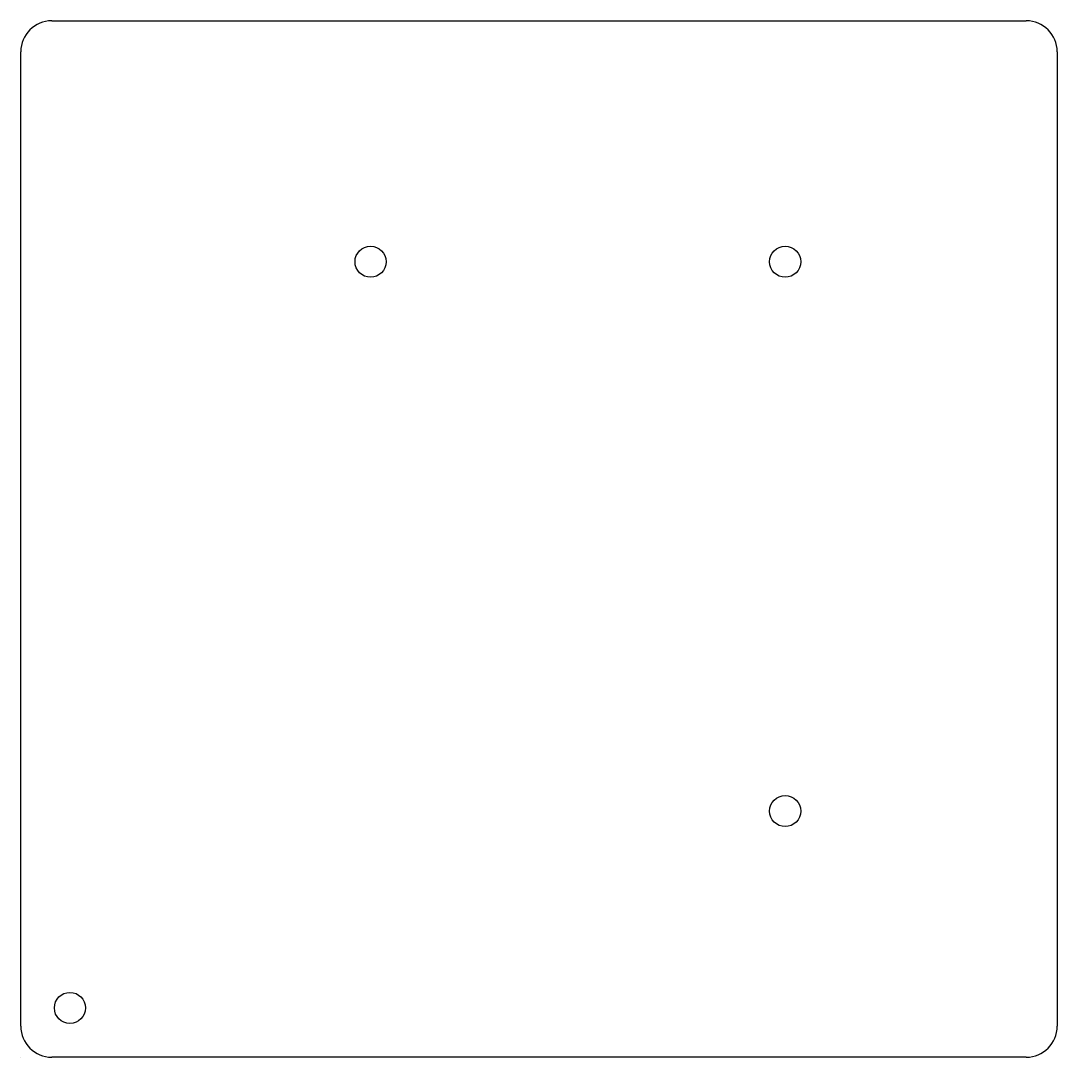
# Model space of a CAD drawing. Header units: millimetres. Extents: x 0 to 100, y 0 to 100.
import ezdxf

# ---------------------------------------------------------------- set-up
doc = ezdxf.new("R2010")
doc.units = ezdxf.units.MM
doc.layers.get('0').update_dxf_attribs({"lineweight": 25, "true_color": 0xffffff})

msp = doc.modelspace()

# ---------------------------------------------------------------- linework, layer by layer
for p, q in [((3, 100), (97, 100)), ((0, 3), (0, 97)), ((100, 97), (100, 3)), ((0, 3), (0, 6)), ((0, 0), (0, 0)), ((0, 0), (0, 0)), ((97, 0), (3, 0)), ((10, -0.01), (3, 0))]:
    msp.add_line(p, q)
for centre in [(33.75, 76.75), (73.75, 76.75), (73.75, 23.75), (4.75, 4.75)]:
    msp.add_circle(centre, 1.5)
for centre, start, end in [((3, 97), 90, 180), ((97, 97), 0, 90), ((3, 3), 180, 270), ((97, 3), 270, 0)]:
    msp.add_arc(centre, 3, start, end)

doc.saveas('drawing.dxf')
